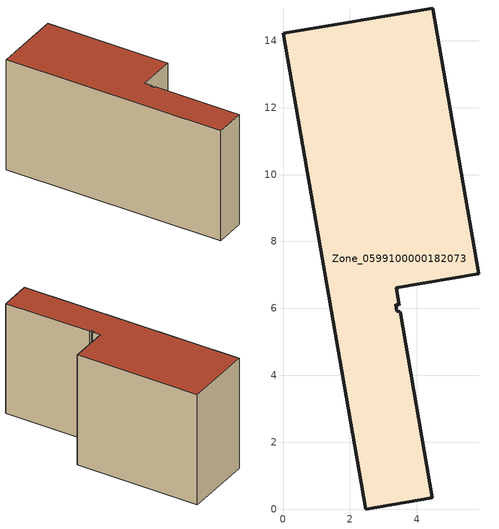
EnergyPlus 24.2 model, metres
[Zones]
Zone_0599100000182073
 floor ground (C_G): 3.37,6.13 3.4,5.91 3.51,5.89 4.46,0.34 2.48,0 0,14.22 4.47,14.98 5.86,7.03 3.39,6.61 3.48,6.1 z0
 wall outside (C_F): 2.48,0 4.46,0.34 3.51,5.89 3.4,5.91 3.37,6.13 3.48,6.1 3.39,6.61 5.86,7.03 4.47,14.98 0,14.22 2.48,0 z0:7.47
 roof outside (C_R): 3.4,5.91 3.37,6.13 3.48,6.1 3.39,6.61 5.86,7.03 4.47,14.98 0,14.22 2.48,0 4.46,0.34 3.51,5.89 z7.47
[BUILDING]
Pand.0599100000182073: North Axis=0; Terrain=City; Loads Convergence Tolerance Value=0.04; Temperature Convergence Tolerance Value=0.4; Solar Distribution=FullExterior; Maximum Number of Warmup Days=25; Minimum Number of Warmup Days=1
[Site:Location]
Rotterdam.The.Hague.AP_ZH_NLD Design_Conditions: Latitude=51.96; Longitude=4.45; Time Zone=1; Elevation=-4.5
[SITE:GROUNDTEMPERATURE:BUILDINGSURFACE]
18, 18, 18, 18, 18, 18, 18, 18, 18, 18, 18, 18
[MATERIAL] Thermal Absorptance=0.9; Solar Absorptance=0.7; Visible Absorptance=0.7
Name | Roughness | Thickness | Conductivity | Density | Specific Heat
G.TI.1946 | MediumSmooth | 0.15 | 1 | 540 | 1210
F.TI.1946 | Rough | 0.3 | 0.857143 | 1920 | 840
R.TI.1946 | MediumRough | 0.2 | 0.1 | 1500 | 1000
[CONSTRUCTION]
C_G: G.TI.1946
C_F: F.TI.1946
C_R: R.TI.1946
[ZONE]
Zone_0599100000182073: Type=1; Multiplier=1; Ceiling Height=Autocalculate; Volume=Autocalculate; Floor Area=autocalculate; Part of Total Floor Area=Yes
[ZONEINFILTRATION:DESIGNFLOWRATE]
Infil_Zone_0599100000182073: Zone or ZoneList or Space or SpaceList=Zone_0599100000182073; Schedule=AlwaysOn; Design Flow Rate Calculation Method=Flow/Area; Flow Rate per Floor Area=0.003; Constant Term Coefficient=1; Temperature Term Coefficient=0; Velocity Term Coefficient=0; Velocity Squared Term Coefficient=0
[HVACTEMPLATE:ZONE:IDEALLOADSAIRSYSTEM]
Zone_0599100000182073: Maximum Heating Supply Air Temperature=50; Minimum Cooling Supply Air Temperature=13; Maximum Heating Supply Air Humidity Ratio=0.0156; Minimum Cooling Supply Air Humidity Ratio=0.0077; Heating Limit=NoLimit; Cooling Limit=NoLimit; Dehumidification Control Type=ConstantSensibleHeatRatio; Cooling Sensible Heat Ratio=0.7; Dehumidification Setpoint=60; Humidification Control Type=None; Humidification Setpoint=30; Outdoor Air Method=None; Outdoor Air Flow Rate per Person=0.00944; Outdoor Air Flow Rate per Zone Floor Area=0; Outdoor Air Flow Rate per Zone=0; Demand Controlled Ventilation Type=None; Outdoor Air Economizer Type=NoEconomizer; Heat Recovery Type=None; Sensible Heat Recovery Effectiveness=0.7; Latent Heat Recovery Effectiveness=0.65
[ZONECONTROL:THERMOSTAT]
ThermostatControl_Zone_0599100000182073: Zone or ZoneList=Zone_0599100000182073; Control Type Schedule=DualSetpointControlType; Control 1=Thermostat_Zone_0599100000182073; Temperature Difference Between Cutout And Setpoint=0
[THERMOSTATSETPOINT:DUALSETPOINT]
Thermostat_Zone_0599100000182073: Heating Setpoint Temperature Schedule=HeatingSetpoint_Zone_0599100000182073; Cooling Setpoint Temperature Schedule=CoolingSetpoint_Zone_0599100000182073
[SCHEDULE:COMPACT]
HeatingSetpoint_Zone_0599100000182073: Through: 12/31, For: AllDays, Until: 24:00, 21
CoolingSetpoint_Zone_0599100000182073: Through: 12/31, For: AllDays, Until: 24:00, 24
DualSetpointControlType: Through: 12/31, For: AllDays, Until: 24:00, 4
AlwaysOn: Through: 12/31, For: AllDays, Until: 24:00, 1
